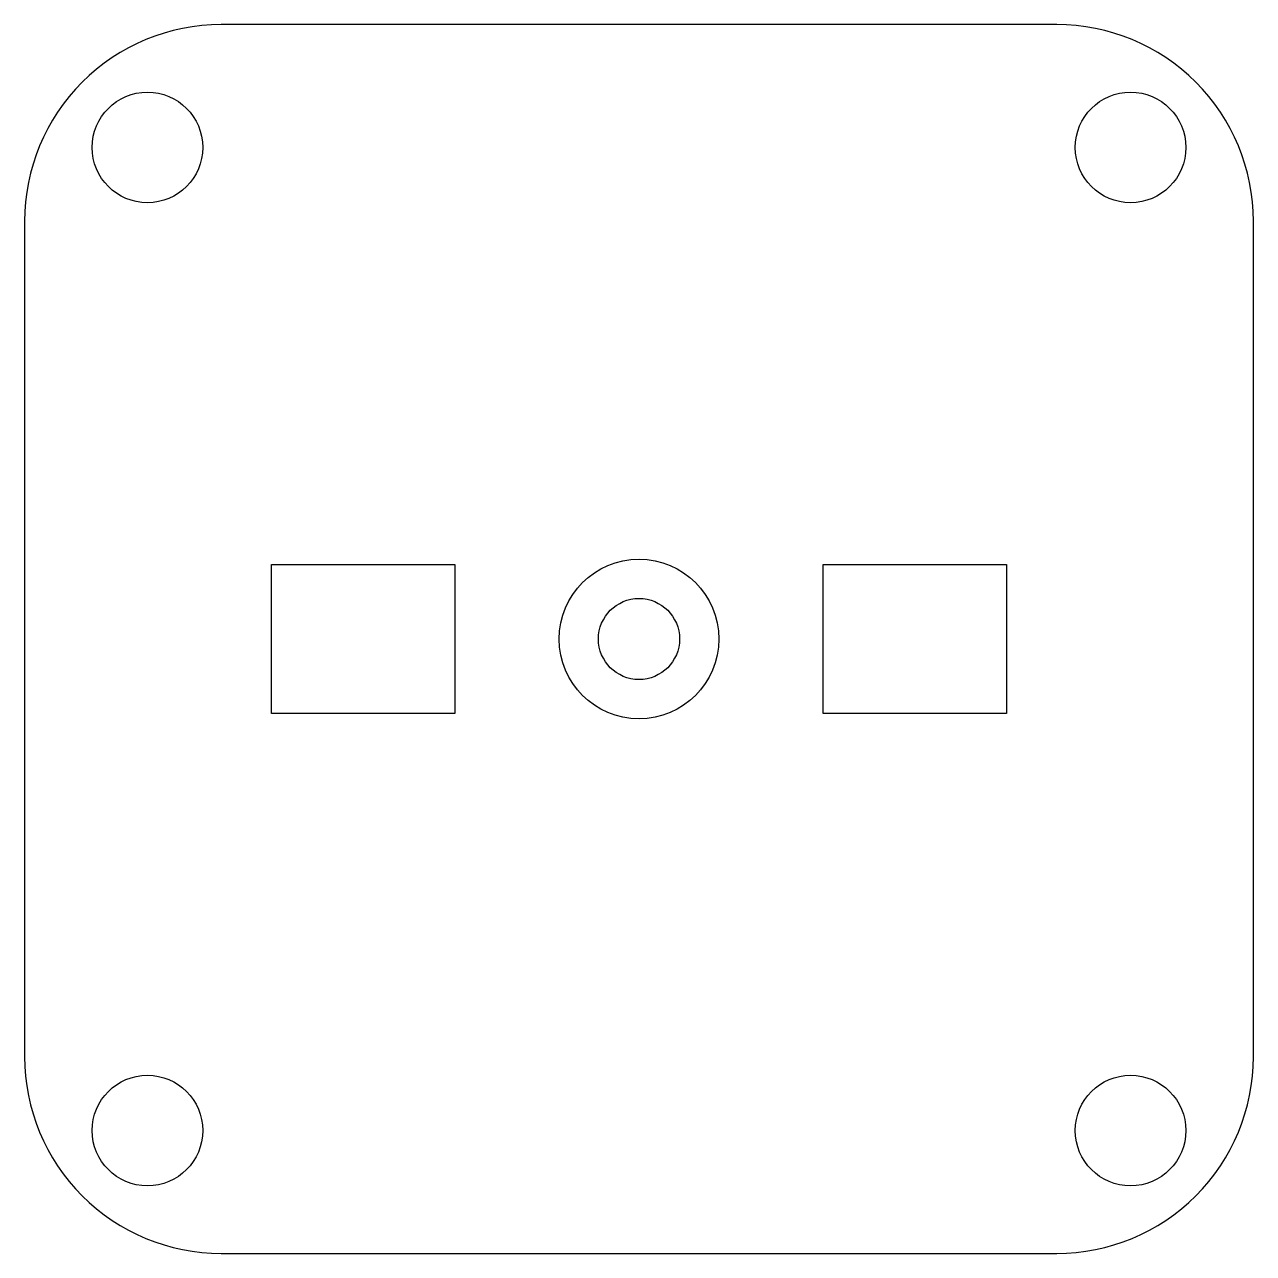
# Model space of a CAD drawing. Header units: millimetres. Extents: x -25 to 25, y -25 to 25.
import ezdxf

# ---------------------------------------------------------------- set-up
doc = ezdxf.new("R2010")
doc.units = ezdxf.units.MM

msp = doc.modelspace()

# ---------------------------------------------------------------- linework, layer by layer
msp.add_lwpolyline([(25, 17, 0.414214), (17, 25), (-17, 25, 0.414214), (-25, 17), (-25, -17, 0.414214), (-17, -25), (17, -25, 0.414214), (25, -17)], format="xyb", close=True)
for points in [[(-14.95, -3.025), (-14.95, 3.025), (-7.5, 3.025), (-7.5, -3.025)], [(7.5, -3.025), (7.5, 3.025), (14.95, 3.025), (14.95, -3.025)]]:
    msp.add_lwpolyline(points, close=True)
for centre, radius in [((-20, 20), 2.25), ((20, 20), 2.25), ((0, 0), 3.25), ((0, 0), 1.65), ((-20, -20), 2.25), ((20, -20), 2.25)]:
    msp.add_circle(centre, radius)

doc.saveas('drawing.dxf')
